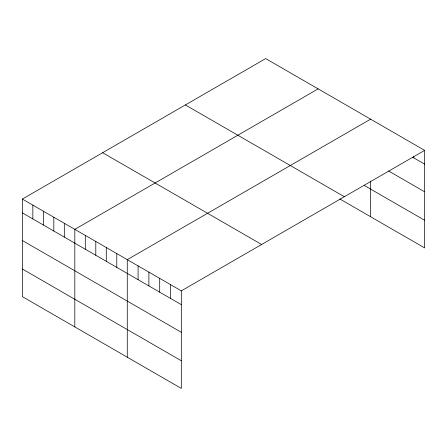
<?xml version="1.0" encoding="UTF-8"?>
<svg xmlns="http://www.w3.org/2000/svg" width="447" height="447" viewBox="0 0 447 447"><rect width="100%" height="100%" fill="white"/><g stroke="black" fill="none" stroke-linecap="round" stroke-linejoin="round"><path stroke-width="0.67" d="M424.65 150.371L181.32 290.852L181.32 388.415L22.35 296.629L22.35 199.071L265.68 58.585L424.65 150.371L424.65 247.929L339.703 198.887M318.141 88.875L74.811 229.361L74.811 326.919M370.602 119.165L127.272 259.646L127.272 357.209M412.637 157.227L424.65 164.161M388.616 171L424.65 191.808M364.188 185.376L424.65 220.287M185.382 104.944L344.352 196.73M102.648 152.712L261.618 244.492M22.35 199.071L181.32 290.852M22.35 212.867L181.32 304.647M22.35 240.508L181.32 332.289M22.35 268.988L181.32 360.768M413.838 156.539L413.838 157.92M370.602 180.946L370.602 216.722M170.514 284.61L170.514 298.406M159.702 278.369L159.702 292.165M148.89 272.128L148.89 285.924M138.084 265.887L138.084 279.682M116.779 253.589L116.779 267.384M106.285 247.532L106.285 261.327M95.798 241.475L95.798 255.271M85.304 235.418L85.304 249.208M64.318 223.299L64.318 237.094M53.824 217.242L53.824 231.038M43.337 211.185L43.337 224.981M32.843 205.128L32.843 218.924"/></g></svg>
